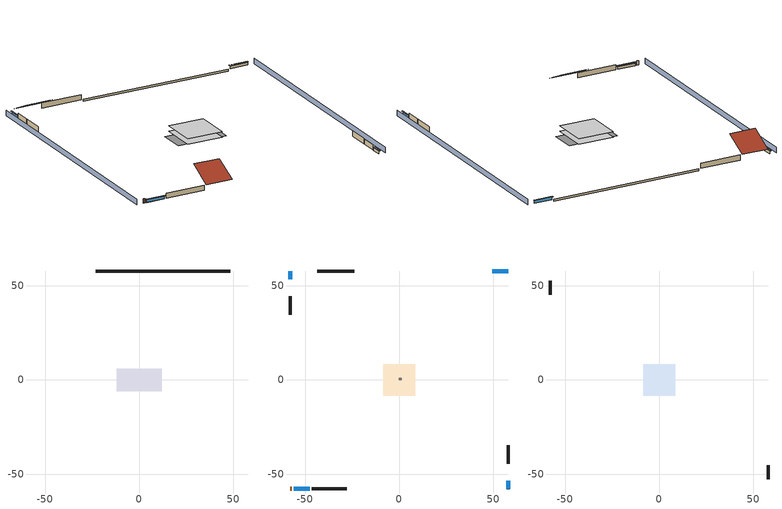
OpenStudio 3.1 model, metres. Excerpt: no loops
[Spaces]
crawlspace - unvented
 floor foundation (Surface_12 construction): -11.84,-5.99 -11.84,5.99 11.84,5.99 11.84,-5.99 z-0.91
 wall foundation (Surface_13 construction): 48.34,57.88 -22.99,57.88 z-0.91:0
living space
 floor to crawlspace - unvented (Surface_1 construction): -8.42,-8.42 -8.42,8.42 8.42,8.42 8.42,-8.42 z0
 wall outside (Surface_2 construction): -57.88,44.44 -57.88,34.66 z0:2.44
 wall outside (Surface_3 construction): -23.91,57.88 -43.42,57.88 z0:2.44
 wall outside (Surface_4 construction): 57.88,-44.44 57.88,-34.66 z0:2.44
 wall outside (Surface_5 construction): -46.49,-57.88 -27.75,-57.88 z0:2.44
 wall outside (AdiabaticWallConstruction): -57.88,57.88 -57.88,53.57 / 57.88,57.88 49.27,57.88 / 57.88,-57.88 57.88,-53.57 / -56.03,-57.88 -47.42,-57.88 z0:1.22
 wall outside (AdiabaticWallConstruction 1): -57.88,-57.88 -56.96,-57.88 z0:2.03
 window (WindowConstruction): -57.88,57.88 -57.88,53.57 z0:1.22
 window (WindowConstruction 1): 57.88,57.88 49.27,57.88 z0:1.22
 window (WindowConstruction 2): 57.88,-57.88 57.88,-53.57 z0:1.22
 window (WindowConstruction 3): -56.03,-57.88 -47.42,-57.88 z0:1.22
 door (Door): -57.88,-57.88 -56.96,-57.88 z0:2.03
central ac and furnace airloop ret air space
 floor adiabatic (AdiabaticConst): 0,0 0,1 1,1 1,0 z0
 wall adiabatic (AdiabaticConst): 0,1 0,0 1,0 1,1 0,1 z0:1
 ceiling adiabatic (AdiabaticConst): 1,0 1,1 0,1 0,0 z1
attic - vented
 floor to living space (Surface_6 construction Reversed): -8.42,-8.42 -8.42,8.42 8.42,8.42 8.42,-8.42 z2.44
 wall outside (Surface_10 construction): -57.88,52.64 -57.88,45.37 z0:2.44
 wall outside (Surface_11 construction): 57.88,-52.64 57.88,-45.37 z0:2.44
 roof outside (Surface_8 construction): -14.22,-57.88,2.44 -14.22,-46.61,8.07 -26.82,-46.61,8.07 -26.82,-57.88,2.44
 roof outside (Surface_9 construction): -56.95,57.88,2.44 -56.95,46.61,8.07 -44.35,46.61,8.07 -44.35,57.88,2.44
shading: -60.92,57.88 -60.92,-57.88 / 60.92,-57.88 60.92,57.88 z0:2.44; -57.88,53.27 -57.88,58.18 -58.49,58.18 -58.49,53.27 z1.52; 48.96,57.88 58.18,57.88 58.18,58.49 48.96,58.49 z1.52; 57.88,-53.27 57.88,-58.18 58.49,-58.18 58.49,-53.27 z1.52; -47.12,-57.88 -56.34,-57.88 -56.34,-58.49 -47.12,-58.49 z1.52
[Site]
Buffalo Niagara Intl Ap_NY_USA: Latitude {deg}=42.93; Longitude {deg}=-78.73; Time Zone {hr}=-5; Elevation {m}=215; Terrain=Suburbs
[ClimateZones]
Climate Zone Institution Name 1=Building America; Climate Zone Document Year 1=0; Climate Zone Value 1=Cold
[Site:GroundTemperature:Shallow]
4.30207, 2.29327, 2.1324, 3.08568, 6.91256, 10.7216, 14.0239, 16.1158, 16.2935, 14.5921, 11.374, 7.68183
[Site:GroundTemperature:Deep]
9.04884, 9.04884, 9.04884, 9.04884, 9.04884, 9.04884, 9.04884, 9.04884, 9.04884, 9.04884, 9.04884, 9.04884
[Site:WaterMainsTemperature]
Calculation Method=Schedule; Temperature Schedule=mains temperature schedule
[Building]
Building 1
[Material] Roughness=Rough
Name | Thickness {m} | Conductivity {W/m-K} | Density {kg/m3} | Specific Heat {J/kg-K} | Thermal Absorptance | Solar Absorptance | Visible Absorptance
asphalt or fiberglass shingles | 0.009525 | 0.162714 | 1121.4 | 1465.45 | 0.9 | 0.7 | 0.7
RoofRigidIns | 0.00224212 | 0.029427 | 32.04 | 1214.23
RoofSheathing | 0.0127 | 0.115458 | 512.64 | 1214.23
wood siding | 0.0254 | 0.102417 | 544.68 | 1172.36 | 0.9 | 0.7 | 0.7
WallStudAndCavity | 0.1397 | 0.727959 | 139.0536 | 1170.24
WallRigidIns | 0.051816 | 0.029427 | 32.04 | 1214.23
WallStudAndCavity 1 | 0.1397 | 0.239939 | 139.0536 | 1170.24
Drywall 0.5 in. | 0.0127 | 0.160291 | 801 | 837.4 | 0.9 | 0.5 | 0.1
FloorStudAndCavity | 0.0889 | 1.94183 | 50.32683 | 1063.81
CeilingStudAndCavity | 0.1397 | 0.0217473 | 65.682 | 1177.47
FoundationExtVertIns | 0.0873712 | 0.029427 | 32.04 | 1214.23
Concrete 8.0 in. | 0.2032 | 1.803125 | 2242.8 | 837.4 | 0.9
Soil 0.5 in. | 0.0127 | 1.731 | 1842.3 | 418.7
wood siding 1 | 0.0254 | 0.102417 | 544.68 | 1172.36 | 0.9 | 0.75 | 0.75
WallRigidIns 1 | 0.512978 | 0.029427 | 32.04 | 1214.23
WallStudAndCavity 2 | 0.0889 | 0.380278 | 52.3479 | 1209.89
DoorMaterial | 0.04445 | 0.0612267 | 512.64 | 1214.23
WallStudAndCavity 3 | 0.0889 | 0.391764 | 83.0341 | 1211.67
furniture material living space | 0.06096 | 0.115458 | 640.8 | 1214.23 | 0.9 | 0.6 | 0.1
[Construction]
Surface_8 construction; Surface_9 construction: asphalt or fiberglass shingles, RoofRigidIns, RoofSheathing
Surface_10 construction; Surface_11 construction: wood siding, RoofSheathing, WallStudAndCavity
Surface_2 construction; Surface_3 construction; Surface_4 construction; Surface_5 construction: wood siding, WallRigidIns, RoofSheathing, WallStudAndCavity 1, Drywall 0.5 in.
Surface_1 construction: FloorStudAndCavity
Surface_6 construction Reversed: Drywall 0.5 in., CeilingStudAndCavity
Surface_13 construction: Concrete 8.0 in.
Surface_12 construction: Soil 0.5 in.
WindowConstruction; WindowConstruction 1; WindowConstruction 2; WindowConstruction 3: WindowMaterial
AdiabaticWallConstruction; AdiabaticWallConstruction 1: wood siding 1, WallRigidIns 1, WallStudAndCavity 2, Drywall 0.5 in.
Door: DoorMaterial
PartitionWallConstruction: Drywall 0.5 in., WallStudAndCavity 3, Drywall 0.5 in.
furniture construction living space: furniture material living space
AdiabaticConst: Adiabatic
[WindowMaterial:Shade] Thermal Hemispherical Emissivity=1e-05; Thickness {m}=0.0001; Conductivity {W/m-K}=10000; Shade to Glass Distance {m}=0.001; Top Opening Multiplier=0; Bottom Opening Multiplier=0; Left-Side Opening Multiplier=0; Right-Side Opening Multiplier=0; Airflow Permeability=0
Name | Solar Transmittance | Solar Reflectance | Visible Transmittance | Visible Reflectance | Thermal Transmittance
WindowCoolingShade | 0.7 | 0.29999 | 0.7 | 0.29999 | 0.7
WindowHeatingShade | 0.85 | 0.14999 | 0.85 | 0.14999 | 0.85
[WindowMaterial:SimpleGlazingSystem]
WindowMaterial: U-Factor {W/m2-K}=1.81696; Solar Heat Gain Coefficient=0.4
[Material:NoMass]
Adiabatic: Roughness=Rough; Thermal Resistance {m2-K/W}=176.1
[External:File]
External File 1: File=schedules.csv
[ThermalZone] Use Ideal Air Loads=No
Name | Volume {m3} | Thermostat
living space | 692.064 | living space temperature setpoint
attic - vented | 356.39
crawlspace - unvented | 259.524
central ac and furnace airloop ret air zone | 1
[Sizing:Zone] Zone Cooling Design Supply Air Temperature Input Method=SupplyAirTemperature; Zone Cooling Design Supply Air Temperature {C}=14; Zone Cooling Design Supply Air Temperature Difference {deltaC}=11.11; Zone Heating Design Supply Air Temperature Input Method=SupplyAirTemperature; Zone Heating Design Supply Air Temperature {C}=40; Zone Heating Design Supply Air Temperature Difference {deltaC}=11.11; Zone Cooling Design Supply Air Humidity Ratio {kg-H2O/kg-air}=0.0085; Zone Heating Design Supply Air Humidity Ratio {kg-H2O/kg-air}=0.008; Cooling Design Air Flow Method=DesignDay; Heating Design Air Flow Method=DesignDay; Account for Dedicated Outdoor Air System=No; Dedicated Outdoor Air System Control Strategy=NeutralSupplyAir; Dedicated Outdoor Air Low Setpoint Temperature for Design {C}=autosize; Dedicated Outdoor Air High Setpoint Temperature for Design {C}=autosize
attic - vented; crawlspace - unvented; central ac and furnace airloop ret air zone
[Space]
Name | Space Type | Thermal Zone
living space | Space Type 1 | living space
attic - vented | Space Type 2 | attic - vented
crawlspace - unvented | Space Type 3 | crawlspace - unvented
central ac and furnace airloop ret air space |  | central ac and furnace airloop ret air zone
[SpaceType]
Name | Standards Space Type
Space Type 1 | living space
Space Type 2 | attic - vented
Space Type 3 | crawlspace - unvented
[ThermostatSetpoint:DualSetpoint]
living space temperature setpoint: Heating Setpoint Temperature Schedule=heating setpoint; Cooling Setpoint Temperature Schedule=cooling setpoint
[Foundation:Kiva]
Foundation Kiva 1: Wall Height Above Grade {m}=0; Wall Depth Below Slab {m}=0.2032; Custom Block Material Name 1=FoundationExtVertIns; Custom Block Depth 1 {m}=0.9144; Custom Block X Position 1 {m}=0.2032; Custom Block Z Position 1 {m}=0
[Foundation:Kiva:Settings]
Soil Conductivity {W/m-K}=1.731; Soil Density {kg/m3}=1842.3; Soil Specific Heat {J/kg-K}=418.7; Ground Solar Absorptivity=0.9; Ground Thermal Absorptivity=0.9; Ground Surface Roughness {m}=0.03; Far-Field Width {m}=40; Deep-Ground Boundary Condition=ZeroFlux; Deep-Ground Depth {m}=40; Minimum Cell Dimension {m}=0.2; Maximum Cell Growth Coefficient=3; Simulation Timestep=Hourly
[SurfaceProperty:ExposedFoundationPerimeter]
Surface_12: Exposed Perimeter Calculation Method=TotalExposedPerimeter; Total Exposed Perimeter {m}=71.3232
[EnergyManagementSystem:Sensor]
Name | Output Variable or Output Meter Index Key | Output Variable or Output Meter
cool_season | cooling season schedule | Schedule Value
water_heater_EC_adjustment_energy_consumption | water heater EC adjustment | Other Equipment NaturalGas Energy
out_pb_s |  | Site Outdoor Air Barometric Pressure
out_wt_s |  | Site Outdoor Air Humidity Ratio
site_vw_s |  | Site Wind Speed
central_ac_and_furnace_airloop_AH_MFR_s | Node 6 | System Node Mass Flow Rate
central_ac_and_furnace_airloop_AH_VFR_s | Node 6 | System Node Current Density Volume Flow Rate
central_ac_and_furnace_airloop_AH_Tout_s | Node 6 | System Node Temperature
central_ac_and_furnace_airloop_AH_Wout_s | Node 6 | System Node Humidity Ratio
central_ac_and_furnace_airloop_RA_T_s | Node 9 | System Node Temperature
central_ac_and_furnace_airloop_Ra_W_s | Node 9 | System Node Humidity Ratio
central_ac_and_furnace_airloop_0_DZ_T_s | crawlspace - unvented | Zone Air Temperature
central_ac_and_furnace_airloop_0_DZ_W_s | crawlspace - unvented | Zone Mean Air Humidity Ratio
natural_vent_avail_s | natural vent avail schedule | Schedule Value
htg_sp_s | heating setpoint | Schedule Value
clg_sp_s | cooling setpoint | Schedule Value
mech_vent_range_fan_0_sch_s | mech vent range fan 0 schedule | Schedule Value
mech_vent_bath_fan_0_sch_s | mech vent bath fan 0 schedule | Schedule Value
clothes_dryer_exhaust_0_sch_s | clothes_dryer_exhaust | Schedule Value
htg_load_liv |  | Heating:EnergyTransfer:Zone:LIVING SPACE
clg_load_liv |  | Cooling:EnergyTransfer:Zone:LIVING SPACE
htg_load_tot |  | Heating:EnergyTransfer
clg_load_tot |  | Cooling:EnergyTransfer
ss_trans_in | Surface_2_-_Window_1_left | Surface Window Transmitted Solar Radiation Energy
ss_back_out | Surface_2_-_Window_1_left | Surface Window Shortwave from Zone Back Out Window Heat Transfer Rate
ss_sw_abs | Surface_2_-_Window_1_left | Surface Window Total Glazing Layers Absorbed Shortwave Radiation Rate
ss_sol_abs | Surface_2_-_Window_1_left | Surface Window Total Glazing Layers Absorbed Solar Radiation Energy
ss_trans_out | Surface_2_-_Window_1_left | Surface Inside Face Initial Transmitted Diffuse Transmitted Out Window Solar Radiation Rate
ss_conv | Surface_2_-_Window_1_left | Surface Inside Face Convection Heat Gain Energy
ss_ig | Surface_2_-_Window_1_left | Surface Inside Face Internal Gains Radiation Heat Gain Energy
ss_surf | Surface_2_-_Window_1_left | Surface Inside Face Net Surface Thermal Radiation Heat Gain Energy
ss_trans_in_1 | Surface_3_-_Window_1_back | Surface Window Transmitted Solar Radiation Energy
ss_back_out_1 | Surface_3_-_Window_1_back | Surface Window Shortwave from Zone Back Out Window Heat Transfer Rate
ss_sw_abs_1 | Surface_3_-_Window_1_back | Surface Window Total Glazing Layers Absorbed Shortwave Radiation Rate
ss_sol_abs_1 | Surface_3_-_Window_1_back | Surface Window Total Glazing Layers Absorbed Solar Radiation Energy
ss_trans_out_1 | Surface_3_-_Window_1_back | Surface Inside Face Initial Transmitted Diffuse Transmitted Out Window Solar Radiation Rate
ss_conv_1 | Surface_3_-_Window_1_back | Surface Inside Face Convection Heat Gain Energy
ss_ig_1 | Surface_3_-_Window_1_back | Surface Inside Face Internal Gains Radiation Heat Gain Energy
ss_surf_1 | Surface_3_-_Window_1_back | Surface Inside Face Net Surface Thermal Radiation Heat Gain Energy
ss_trans_in_2 | Surface_4_-_Window_1_right | Surface Window Transmitted Solar Radiation Energy
ss_back_out_2 | Surface_4_-_Window_1_right | Surface Window Shortwave from Zone Back Out Window Heat Transfer Rate
ss_sw_abs_2 | Surface_4_-_Window_1_right | Surface Window Total Glazing Layers Absorbed Shortwave Radiation Rate
ss_sol_abs_2 | Surface_4_-_Window_1_right | Surface Window Total Glazing Layers Absorbed Solar Radiation Energy
ss_trans_out_2 | Surface_4_-_Window_1_right | Surface Inside Face Initial Transmitted Diffuse Transmitted Out Window Solar Radiation Rate
ss_conv_2 | Surface_4_-_Window_1_right | Surface Inside Face Convection Heat Gain Energy
ss_ig_2 | Surface_4_-_Window_1_right | Surface Inside Face Internal Gains Radiation Heat Gain Energy
ss_surf_2 | Surface_4_-_Window_1_right | Surface Inside Face Net Surface Thermal Radiation Heat Gain Energy
ss_sol | Surface_5_-_Door_front | Surface Inside Face Solar Radiation Heat Gain Energy
ss_lgt | Surface_5_-_Door_front | Surface Inside Face Lights Radiation Heat Gain Energy
ss_conv_3 | Surface_5_-_Door_front | Surface Inside Face Convection Heat Gain Energy
ss_ig_3 | Surface_5_-_Door_front | Surface Inside Face Internal Gains Radiation Heat Gain Energy
ss_surf_3 | Surface_5_-_Door_front | Surface Inside Face Net Surface Thermal Radiation Heat Gain Energy
ss_trans_in_3 | Surface_5_-_Window_1_front | Surface Window Transmitted Solar Radiation Energy
ss_back_out_3 | Surface_5_-_Window_1_front | Surface Window Shortwave from Zone Back Out Window Heat Transfer Rate
ss_sw_abs_3 | Surface_5_-_Window_1_front | Surface Window Total Glazing Layers Absorbed Shortwave Radiation Rate
ss_sol_abs_3 | Surface_5_-_Window_1_front | Surface Window Total Glazing Layers Absorbed Solar Radiation Energy
ss_trans_out_3 | Surface_5_-_Window_1_front | Surface Inside Face Initial Transmitted Diffuse Transmitted Out Window Solar Radiation Rate
ss_conv_4 | Surface_5_-_Window_1_front | Surface Inside Face Convection Heat Gain Energy
ss_ig_4 | Surface_5_-_Window_1_front | Surface Inside Face Internal Gains Radiation Heat Gain Energy
ss_surf_4 | Surface_5_-_Window_1_front | Surface Inside Face Net Surface Thermal Radiation Heat Gain Energy
s_conv | Surface_1 | Surface Inside Face Convection Heat Gain Energy
s_ig | Surface_1 | Surface Inside Face Internal Gains Radiation Heat Gain Energy
s_sol | Surface_1 | Surface Inside Face Solar Radiation Heat Gain Energy
s_lgt | Surface_1 | Surface Inside Face Lights Radiation Heat Gain Energy
s_surf | Surface_1 | Surface Inside Face Net Surface Thermal Radiation Heat Gain Energy
s_conv_1 | Surface_2 | Surface Inside Face Convection Heat Gain Energy
s_ig_1 | Surface_2 | Surface Inside Face Internal Gains Radiation Heat Gain Energy
s_sol_1 | Surface_2 | Surface Inside Face Solar Radiation Heat Gain Energy
s_lgt_1 | Surface_2 | Surface Inside Face Lights Radiation Heat Gain Energy
s_surf_1 | Surface_2 | Surface Inside Face Net Surface Thermal Radiation Heat Gain Energy
s_conv_2 | Surface_3 | Surface Inside Face Convection Heat Gain Energy
s_ig_2 | Surface_3 | Surface Inside Face Internal Gains Radiation Heat Gain Energy
s_sol_2 | Surface_3 | Surface Inside Face Solar Radiation Heat Gain Energy
s_lgt_2 | Surface_3 | Surface Inside Face Lights Radiation Heat Gain Energy
s_surf_2 | Surface_3 | Surface Inside Face Net Surface Thermal Radiation Heat Gain Energy
s_conv_3 | Surface_4 | Surface Inside Face Convection Heat Gain Energy
s_ig_3 | Surface_4 | Surface Inside Face Internal Gains Radiation Heat Gain Energy
s_sol_3 | Surface_4 | Surface Inside Face Solar Radiation Heat Gain Energy
s_lgt_3 | Surface_4 | Surface Inside Face Lights Radiation Heat Gain Energy
s_surf_3 | Surface_4 | Surface Inside Face Net Surface Thermal Radiation Heat Gain Energy
s_conv_4 | Surface_5 | Surface Inside Face Convection Heat Gain Energy
s_ig_4 | Surface_5 | Surface Inside Face Internal Gains Radiation Heat Gain Energy
s_sol_4 | Surface_5 | Surface Inside Face Solar Radiation Heat Gain Energy
s_lgt_4 | Surface_5 | Surface Inside Face Lights Radiation Heat Gain Energy
s_surf_4 | Surface_5 | Surface Inside Face Net Surface Thermal Radiation Heat Gain Energy
s_conv_5 | Surface_6 | Surface Inside Face Convection Heat Gain Energy
s_ig_5 | Surface_6 | Surface Inside Face Internal Gains Radiation Heat Gain Energy
s_sol_5 | Surface_6 | Surface Inside Face Solar Radiation Heat Gain Energy
s_lgt_5 | Surface_6 | Surface Inside Face Lights Radiation Heat Gain Energy
s_surf_5 | Surface_6 | Surface Inside Face Net Surface Thermal Radiation Heat Gain Energy
im_conv | furniture mass living space living | Surface Inside Face Convection Heat Gain Energy
im_ig | furniture mass living space living | Surface Inside Face Internal Gains Radiation Heat Gain Energy
im_sol | furniture mass living space living | Surface Inside Face Solar Radiation Heat Gain Energy
im_lgt | furniture mass living space living | Surface Inside Face Lights Radiation Heat Gain Energy
im_surf | furniture mass living space living | Surface Inside Face Net Surface Thermal Radiation Heat Gain Energy
im_conv_1 | living space Living Partition | Surface Inside Face Convection Heat Gain Energy
im_ig_1 | living space Living Partition | Surface Inside Face Internal Gains Radiation Heat Gain Energy
im_sol_1 | living space Living Partition | Surface Inside Face Solar Radiation Heat Gain Energy
im_lgt_1 | living space Living Partition | Surface Inside Face Lights Radiation Heat Gain Energy
im_surf_1 | living space Living Partition | Surface Inside Face Net Surface Thermal Radiation Heat Gain Energy
mv_conv | mech vent bath fan 0 | Electric Equipment Convective Heating Energy
mv_rad | mech vent bath fan 0 | Electric Equipment Radiant Heating Energy
mv_conv_1 | mech vent house fan | Electric Equipment Convective Heating Energy
mv_rad_1 | mech vent house fan | Electric Equipment Radiant Heating Energy
mv_conv_2 | mech vent house fan cfis | Electric Equipment Convective Heating Energy
mv_rad_2 | mech vent house fan cfis | Electric Equipment Radiant Heating Energy
mv_conv_3 | mech vent range fan 0 | Electric Equipment Convective Heating Energy
mv_rad_3 | mech vent range fan 0 | Electric Equipment Radiant Heating Energy
mv_conv_4 | mech vent house fan latent load equip | Other Equipment Convective Heating Energy
mv_rad_4 | mech vent house fan latent load equip | Other Equipment Radiant Heating Energy
mv_conv_5 | mech vent house fan sensible load equip | Other Equipment Convective Heating Energy
mv_rad_5 | mech vent house fan sensible load equip | Other Equipment Radiant Heating Energy
ducts_conv | central_ac_and_furnace_airloop_0_RetCondToRP equip | Other Equipment Convective Heating Energy
ducts_rad | central_ac_and_furnace_airloop_0_RetCondToRP equip | Other Equipment Radiant Heating Energy
ducts_conv_1 | central_ac_and_furnace_airloop_0_RetLatLkToRP equip | Other Equipment Convective Heating Energy
ducts_rad_1 | central_ac_and_furnace_airloop_0_RetLatLkToRP equip | Other Equipment Radiant Heating Energy
ducts_conv_2 | central_ac_and_furnace_airloop_0_RetSensLkToRP equip | Other Equipment Convective Heating Energy
ducts_rad_2 | central_ac_and_furnace_airloop_0_RetSensLkToRP equip | Other Equipment Radiant Heating Energy
ducts_conv_3 | central_ac_and_furnace_airloop_0_SupCondToLv equip | Other Equipment Convective Heating Energy
ducts_rad_3 | central_ac_and_furnace_airloop_0_SupCondToLv equip | Other Equipment Radiant Heating Energy
ducts_conv_4 | central_ac_and_furnace_airloop_0_SupLatLkToLv equip | Other Equipment Convective Heating Energy
ducts_rad_4 | central_ac_and_furnace_airloop_0_SupLatLkToLv equip | Other Equipment Radiant Heating Energy
ducts_conv_5 | central_ac_and_furnace_airloop_0_SupSensLkToLv equip | Other Equipment Convective Heating Energy
ducts_rad_5 | central_ac_and_furnace_airloop_0_SupSensLkToLv equip | Other Equipment Radiant Heating Energy
ig_ee_conv | ceiling fan | Electric Equipment Convective Heating Energy
ig_ee_rad | ceiling fan | Electric Equipment Radiant Heating Energy
ig_ee_conv_1 | clothes dryer | Electric Equipment Convective Heating Energy
ig_ee_rad_1 | clothes dryer | Electric Equipment Radiant Heating Energy
ig_ee_conv_2 | clothes washer | Electric Equipment Convective Heating Energy
ig_ee_rad_2 | clothes washer | Electric Equipment Radiant Heating Energy
ig_ee_conv_3 | cooking range | Electric Equipment Convective Heating Energy
ig_ee_rad_3 | cooking range | Electric Equipment Radiant Heating Energy
ig_ee_conv_4 | dishwasher | Electric Equipment Convective Heating Energy
ig_ee_rad_4 | dishwasher | Electric Equipment Radiant Heating Energy
ig_ee_conv_5 | fridge | Electric Equipment Convective Heating Energy
ig_ee_rad_5 | fridge | Electric Equipment Radiant Heating Energy
ig_ee_conv_6 | misc plug loads | Electric Equipment Convective Heating Energy
ig_ee_rad_6 | misc plug loads | Electric Equipment Radiant Heating Energy
ig_ee_conv_7 | misc tv | Electric Equipment Convective Heating Energy
ig_ee_rad_7 | misc tv | Electric Equipment Radiant Heating Energy
ig_ee_conv_8 | whole house fan | Electric Equipment Convective Heating Energy
ig_ee_rad_8 | whole house fan | Electric Equipment Radiant Heating Energy
ig_oe_conv | clothes dryer 1 | Other Equipment Convective Heating Energy
ig_oe_rad | clothes dryer 1 | Other Equipment Radiant Heating Energy
ig_oe_conv_1 | cooking range 1 | Other Equipment Convective Heating Energy
ig_oe_rad_1 | cooking range 1 | Other Equipment Radiant Heating Energy
ig_oe_conv_2 | water heater EC adjustment | Other Equipment Convective Heating Energy
ig_oe_rad_2 | water heater EC adjustment | Other Equipment Radiant Heating Energy
ig_oe_conv_3 | water latent | Other Equipment Convective Heating Energy
ig_oe_rad_3 | water latent | Other Equipment Radiant Heating Energy
ig_oe_conv_4 | water sensible | Other Equipment Convective Heating Energy
ig_oe_rad_4 | water sensible | Other Equipment Radiant Heating Energy
ig_lgt_conv | interior lighting | Lights Convective Heating Energy
ig_lgt_rad | interior lighting | Lights Radiant Heating Energy
ig_lgt_vis | interior lighting | Lights Visible Radiation Heating Energy
ig_ppl_conv | occupants | People Convective Heating Energy
ig_ppl_rad | occupants | People Radiant Heating Energy
[ShadingControl] Shading Type=InteriorShade; Shading Control Type=OnIfScheduleAllows; Shading Control Is Scheduled=Yes; Multiple Surface Control Type=Sequential
Name | Shading Device Material | Schedule | Sub Surface Name 1
WindowCoolingShadingControl | WindowCoolingShade | cooling season schedule | Surface_2_-_Window_1_left
WindowHeatingShadingControl | WindowHeatingShade | heating season schedule | Surface_2_-_Window_1_left
WindowCoolingShadingControl 1 | WindowCoolingShade | cooling season schedule | Surface_3_-_Window_1_back
WindowHeatingShadingControl 1 | WindowHeatingShade | heating season schedule | Surface_3_-_Window_1_back
WindowCoolingShadingControl 2 | WindowCoolingShade | cooling season schedule | Surface_4_-_Window_1_right
WindowHeatingShadingControl 2 | WindowHeatingShade | heating season schedule | Surface_4_-_Window_1_right
WindowCoolingShadingControl 3 | WindowCoolingShade | cooling season schedule | Surface_5_-_Window_1_front
WindowHeatingShadingControl 3 | WindowHeatingShade | heating season schedule | Surface_5_-_Window_1_front
[InternalMass:Definition] Design Level Calculation Method=SurfaceArea; Surface Area {m2}=283.819
Name | Construction
living space Living Partition | PartitionWallConstruction
furniture mass living space living | furniture construction living space
[InternalMass] Space or SpaceType=living space; Multiplier=1
Name | Internal Mass Definition
living space Living Partition | living space Living Partition
furniture mass living space living | furniture mass living space living
[People:Definition]
occupants: Number of People Calculation Method=People; Number of People {people}=3; Fraction Radiant=0.314171; Sensible Heat Fraction=0.56303; Carbon Dioxide Generation Rate {m3/s-W}=0; Enable ASHRAE 55 Comfort Warnings=No; Mean Radiant Temperature Calculation Type=ZoneAveraged
[People]
occupants: People Definition=occupants; Space or SpaceType=living space; Number of People Schedule=occupants; Activity Level Schedule=occupants activity schedule; Multiplier=1
[EnergyManagementSystem:Program]
central_ac_and_furnace_supply_fan_disaggregate_program: Set central_ac_and_furnace_supply_fan_clg = 0; If central_ac_and_furnace_clg_coil_s > 0; Set central_ac_and_furnace_supply_fan_clg = central_ac_and_furnace_supply_fan_s; EndIf
central_ac_and_furnace_supply_fan_disaggregate_program_1: Set central_ac_and_furnace_supply_fan_primary_htg = 0; If central_ac_and_furnace_htg_coil_s > 0; Set central_ac_and_furnace_supply_fan_primary_htg = central_ac_and_furnace_supply_fan_s_1; EndIf
water_heater_EC_adj: Set wh_e_cons = water_heater_energy + water_heater_on_cycle_parasitic + water_heater_off_cycle_parasitic; Set water_heater_ec_adj_act = 0.0 * wh_e_cons
central_ac_and_furnace_airloop_0_duct_program: Set central_ac_and_furnace_airloop_AH_MFR = central_ac_and_furnace_airloop_AH_MFR_s; Set central_ac_and_furnace_airloop_Fan_RTF = central_ac_and_furnace_airloop_Fan_RTF_s; Set central_ac_and_furnace_airloop_AH_VFR = central_ac_and_furnace_airloop_AH_VFR_s; Set central_ac_and_furnace_airloop_AH_Tout = central_ac_and_furnace_airloop_AH_Tout_s; Set central_ac_and_furnace_airloop_AH_Wout = central_ac_and_furnace_airloop_AH_Wout_s; Set central_ac_and_furnace_airloop_RA_T = central_ac_and_furnace_airloop_RA_T_s; Set central_ac_and_furnace_airloop_Ra_W = central_ac_and_furnace_airloop_Ra_W_s; Set central_ac_and_furnace_airloop_0_DZ_T = central_ac_and_furnace_airloop_0_DZ_T_s; Set central_ac_and_furnace_airloop_0_DZ_W = central_ac_and_furnace_airloop_0_DZ_W_s; Run central_ac_and_furnace_airloop_0_duct_subroutine; Set central_ac_and_furnace_airloop_0_SupSensLkToLv_equip_act = central_ac_and_furnace_airloop_0_SupSensLkToLv; Set central_ac_and_furnace_airloop_0_SupLatLkToLv_equip_act = central_ac_and_furnace_airloop_0_SupLatLkToLv; Set central_ac_and_furnace_airloop_0_SupCondToLv_equip_act = central_ac_and_furnace_airloop_0_SupCondToLv; Set central_ac_and_furnace_airloop_0_RetSensLkToRP_equip_act = central_ac_and_furnace_airloop_0_RetSensLkToRP; Set central_ac_and_furnace_airloop_0_RetLatLkToRP_equip_act = central_ac_and_furnace_airloop_0_RetLatLkToRP; Set central_ac_and_furnace_airloop_0_RetCondToRP_equip_act = central_ac_and_furnace_airloop_0_RetCondToRP; Set central_ac_and_furnace_airloop_0_RetCondToDZ_equip_act = central_ac_and_furnace_airloop_0_RetCondToDZ; Set central_ac_and_furnace_airloop_0_SupCondToDZ_equip_act = central_ac_and_furnace_airloop_0_SupCondToDZ; Set central_ac_and_furnace_airloop_0_SupSensLkToDZ_equip_act = central_ac_and_furnace_airloop_0_SupSensLkToDZ; Set central_ac_and_furnace_airloop_0_SupLatLkToDZ_equip_act = central_ac_and_furnace_airloop_0_SupLatLkToDZ; Set central_ac_and_furnace_airloop_0_ZoneMixDZToLv_mix_act = central_ac_and_furnace_airloop_0_ZoneMixDZToLv; Set central_ac_and_furnace_airloop_0_ZoneMixLvToDZ_mix_act = central_ac_and_furnace_airloop_0_ZoneMixLvToDZ
natural_vent_program: Set Tin = airflow_tin_s; Set Tout = airflow_tt_s; Set Wout = out_wt_s; Set Pbar = out_pb_s; Set Phiout = (@RhFnTdbWPb Tout Wout Pbar); Set MaxHR = 0.0115; Set MaxRH = 0.7; Set Tnvsp = (htg_sp_s + clg_sp_s) / 2; Set NVavail = natural_vent_avail_s; Set ClgSsnAvail = cool_season; If (Wout < MaxHR) && (Phiout < MaxRH) && (Tin > Tout) && (Tin > Tnvsp) && (ClgSsnAvail > 0); Set WHF_Flow = 0; Set Adj = (Tin-Tnvsp)/(Tin-Tout); Set Adj = (@Min Adj 1); Set Adj = (@Max Adj 0); If (WHF_Flow > 0); Set natural_vent_flow_act = 0; Set whole_house_fan_flow_act = WHF_Flow*Adj; Set whole_house_fan_mix_act = WHF_Flow*Adj; Set WHF_W = 0; Set whole_house_fan_act = WHF_W*Adj; ElseIf (NVavail > 0); Set NVArea = 12660.640485120002; Set Cs = 8.963020389461627e-05; Set Cw = 6.158219665777789e-05; Set Tdiff = Tin-Tout; Set dT = (@Abs Tdiff); Set Vwind = site_vw_s; Set SGNV = NVArea*Adj*((((Cs*dT)+(Cw*(Vwind^2)))^0.5)/1000); Set MaxNV = 3.844798503936001; Set natural_vent_flow_act = (@Min SGNV MaxNV); Set whole_house_fan_flow_act = 0; Set whole_house_fan_mix_act = 0; Set whole_house_fan_act = 0; EndIf; Else; Set natural_vent_flow_act = 0; Set whole_house_fan_flow_act = 0; Set whole_house_fan_mix_act = 0; Set whole_house_fan_act = 0; EndIf
infil_program: Set p_m = 0.14; Set p_s = 0.22; Set s_m = 270; Set s_s = 370; Set z_m = 9.99744; Set z_s = 2.4384; Set f_t = (((s_m/z_m)^p_m)*((z_s/s_s)^p_s)); Set Tdiff = airflow_tin_s-airflow_tt_s; Set dT = @Abs Tdiff; Set c = 0.045; Set Cs = 0.0848; Set Cw = 0.1487; Set n = 0.65; Set sft = (f_t*0.7000000000000001); Set temp1 = ((c*Cw)*((sft*site_vw_s)^(2*n)))^2; Set Qinf = (((c*Cs*(dT^n))^2)+temp1)^0.5; Set Qinf = (@Max Qinf 0); Set mech_vent_house_fan_sensible_load_equip_act = 0.0; Set mech_vent_house_fan_latent_load_equip_act = 0.0; Set OASupInPb = out_pb_s; Set OASupInTemp = airflow_tt_s; Set OASupInW = out_wt_s; Set OASupRho = (@RhoAirFnPbTdbW OASupInPb OASupInTemp OASupInW); Set OASupCp = (@CpAirFnW OASupInW); Set OASupInEnth = (@HFnTdbW OASupInTemp OASupInW); Set ZoneTemp = airflow_tin_s; Set ZoneW = airflow_win_s; Set ZoneCp = (@CpAirFnW ZoneW); Set ZoneAirEnth = (@HFnTdbW ZoneTemp ZoneW); Set mech_vent_house_fan_cfis_act = 0.0; Set QWHV_cfis_oa = 0.0; Set Qrange = 0; Set Qrange = Qrange + 0.0472 * mech_vent_range_fan_0_sch_s; Set Qbath = 0; Set Qbath = Qbath + 0.0472 * mech_vent_bath_fan_0_sch_s; Set Qdryer = 0; Set Qdryer = Qdryer + 0.0472 * clothes_dryer_exhaust_0_sch_s; Set QWHV_sup = 0.0; Set QWHV_exh = 0.0; Set QWHV_bal_erv_hrv = 0.0519; Set Qexhaust = Qrange + Qbath + Qdryer + QWHV_exh + QWHV_bal_erv_hrv; Set Qsupply = QWHV_sup + QWHV_bal_erv_hrv + QWHV_cfis_oa; Set Qfan = (@Max Qexhaust Qsupply); If Qfan > 0; Set Qavg = ((Qexhaust + Qsupply) / 2.0); If ((@Abs (Qexhaust - Qavg)) / Qavg) <= 0.1; Set phi = 1; Else; Set phi = (Qinf / (Qinf + Qfan)); EndIf; Set Qinf_adj = phi * Qinf; Else; Set Qinf_adj = Qinf; EndIf; Set infil_flow_act = Qinf_adj; Set Qload = Qfan; Set Qload = Qload - 0.0; Set Effectiveness_Sens = 0.0; Set Effectiveness_Lat = 0.0; Set Fan_MFR = Qload * OASupRho; Set Effectiveness_Sens = Effectiveness_Sens + 0.0519 / Qload * 0.7346085286942471; Set Effectiveness_Lat = Effectiveness_Lat + 0.0519 / Qload * 0.40559391097618486; Set ERVCpMin = (@Min OASupCp ZoneCp); Set ERVSupOutTemp = OASupInTemp + ERVCpMin/OASupCp * Effectiveness_Sens * (ZoneTemp - OASupInTemp); Set ERVSupOutW = OASupInW + ERVCpMin/OASupCp * Effectiveness_Lat * (ZoneW - OASupInW); Set ERVSupOutEnth = (@HFnTdbW ERVSupOutTemp ERVSupOutW); Set ERVSensHeatTrans = Fan_MFR * OASupCp * (ERVSupOutTemp - OASupInTemp); Set ERVTotalHeatTrans = Fan_MFR * (ERVSupOutEnth - OASupInEnth); Set ERVLatHeatTrans = ERVTotalHeatTrans - ERVSensHeatTrans; Set FanTotalToLv = Fan_MFR * (ERVSupOutEnth - ZoneAirEnth); Set FanSensToLv = Fan_MFR * ZoneCp * (ERVSupOutTemp - ZoneTemp); Set FanLatToLv = FanTotalToLv - FanSensToLv; Set mech_vent_house_fan_sensible_load_equip_act = mech_vent_house_fan_sensible_load_equip_act + FanSensToLv; Set mech_vent_house_fan_latent_load_equip_act = mech_vent_house_fan_latent_load_equip_act + FanLatToLv
component_loads_program: Set hr_walls = 0; Set hr_walls = hr_walls + s_conv_1 + s_ig_1 + s_sol_1 + s_lgt_1 + s_surf_1; Set hr_walls = hr_walls + s_conv_2 + s_ig_2 + s_sol_2 + s_lgt_2 + s_surf_2; Set hr_walls = hr_walls + s_conv_3 + s_ig_3 + s_sol_3 + s_lgt_3 + s_surf_3; Set hr_walls = hr_walls + s_conv_4 + s_ig_4 + s_sol_4 + s_lgt_4 + s_surf_4; Set hr_rim_joists = 0; Set hr_foundation_walls = 0; Set hr_floors = 0; Set hr_floors = hr_floors + s_conv + s_ig + s_sol + s_lgt + s_surf; Set hr_slabs = 0; Set hr_ceilings = 0; Set hr_ceilings = hr_ceilings + s_conv_5 + s_ig_5 + s_sol_5 + s_lgt_5 + s_surf_5; Set hr_roofs = 0; Set hr_windows = 0; Set hr_windows = hr_windows - ss_trans_in + ss_back_out * ZoneTimestep * 3600 + ss_sw_abs * ZoneTimestep * 3600 - ss_sol_abs + ss_trans_out * ZoneTimestep * 3600 + ss_conv + ss_ig + ss_surf; Set hr_windows = hr_windows - ss_trans_in_1 + ss_back_out_1 * ZoneTimestep * 3600 + ss_sw_abs_1 * ZoneTimestep * 3600 - ss_sol_abs_1 + ss_trans_out_1 * ZoneTimestep * 3600 + ss_conv_1 + ss_ig_1 + ss_surf_1; Set hr_windows = hr_windows - ss_trans_in_2 + ss_back_out_2 * ZoneTimestep * 3600 + ss_sw_abs_2 * ZoneTimestep * 3600 - ss_sol_abs_2 + ss_trans_out_2 * ZoneTimestep * 3600 + ss_conv_2 + ss_ig_2 + ss_surf_2; Set hr_windows = hr_windows - ss_trans_in_3 + ss_back_out_3 * ZoneTimestep * 3600 + ss_sw_abs_3 * ZoneTimestep * 3600 - ss_sol_abs_3 + ss_trans_out_3 * ZoneTimestep * 3600 + ss_conv_4 + ss_ig_4 + ss_surf_4; Set hr_doors = 0; Set hr_doors = hr_doors + ss_sol + ss_lgt + ss_conv_3 + ss_ig_3 + ss_surf_3; Set hr_skylights = 0; Set hr_internal_mass = 0; Set hr_internal_mass = hr_internal_mass + im_conv + im_ig + im_sol + im_lgt + im_surf; Set hr_internal_mass = hr_internal_mass + im_conv_1 + im_ig_1 + im_sol_1 + im_lgt_1 + im_surf_1; Set hr_intgains = 0; Set hr_intgains = hr_intgains - ig_ee_conv - ig_ee_rad; Set hr_intgains = hr_intgains - ig_ee_conv_1 - ig_ee_rad_1; Set hr_intgains = hr_intgains - ig_ee_conv_2 - ig_ee_rad_2; Set hr_intgains = hr_intgains - ig_ee_conv_3 - ig_ee_rad_3; Set hr_intgains = hr_intgains - ig_ee_conv_4 - ig_ee_rad_4; Set hr_intgains = hr_intgains - ig_ee_conv_5 - ig_ee_rad_5; Set hr_intgains = hr_intgains - ig_ee_conv_6 - ig_ee_rad_6; Set hr_intgains = hr_intgains - ig_ee_conv_7 - ig_ee_rad_7; Set hr_intgains = hr_intgains - ig_ee_conv_8 - ig_ee_rad_8; Set hr_intgains = hr_intgains - ig_oe_conv - ig_oe_rad; Set hr_intgains = hr_intgains - ig_oe_conv_1 - ig_oe_rad_1; Set hr_intgains = hr_intgains - ig_oe_conv_2 - ig_oe_rad_2; Set hr_intgains = hr_intgains - ig_oe_conv_3 - ig_oe_rad_3; Set hr_intgains = hr_intgains - ig_oe_conv_4 - ig_oe_rad_4; Set hr_intgains = hr_intgains - ig_lgt_conv - ig_lgt_rad - ig_lgt_vis; Set hr_intgains = hr_intgains - ig_ppl_conv - ig_ppl_rad; Set hr_intgains = hr_intgains + dhw_loss * (0.64*(1-dhw_rtf) + 1.0*dhw_rtf); Set hr_airflow_rate = infil_flow_act + natural_vent_flow_act + whole_house_fan_flow_act; If hr_airflow_rate > 0; Set hr_infil = (airflow_loss - airflow_gain) * infil_flow_act / hr_airflow_rate; Set hr_natvent = (airflow_loss - airflow_gain) * natural_vent_flow_act / hr_airflow_rate; Set hr_whf = (airflow_loss - airflow_gain) * whole_house_fan_flow_act / hr_airflow_rate; Else; Set hr_infil = 0; Set hr_natvent = 0; Set hr_whf = 0; Set hr_mechvent = 0; EndIf; Set hr_mechvent = 0; Set hr_mechvent = hr_mechvent - mv_conv; Set hr_mechvent = hr_mechvent - mv_rad; Set hr_mechvent = hr_mechvent - mv_conv_1; Set hr_mechvent = hr_mechvent - mv_rad_1; Set hr_mechvent = hr_mechvent - mv_conv_2; Set hr_mechvent = hr_mechvent - mv_rad_2; Set hr_mechvent = hr_mechvent - mv_conv_3; Set hr_mechvent = hr_mechvent - mv_rad_3; Set hr_mechvent = hr_mechvent - mv_conv_4; Set hr_mechvent = hr_mechvent - mv_rad_4; Set hr_mechvent = hr_mechvent - mv_conv_5; Set hr_mechvent = hr_mechvent - mv_rad_5; Set hr_ducts = 0; Set hr_ducts = hr_ducts - ducts_conv - ducts_rad; Set hr_ducts = hr_ducts - ducts_conv_1 - ducts_rad_1; Set hr_ducts = hr_ducts - ducts_conv_2 - ducts_rad_2; Set hr_ducts = hr_ducts - ducts_conv_3 - ducts_rad_3; Set hr_ducts = hr_ducts - ducts_conv_4 - ducts_rad_4; Set hr_ducts = hr_ducts - ducts_conv_5 - ducts_rad_5; Set hr_ducts = hr_ducts + (duct_mix_loss - duct_mix_gain); Set htg_mode = 0; Set clg_mode = 0; If (htg_load_liv > 0); Set htg_mode = 1; ElseIf (clg_load_liv > 0); Set clg_mode = 1; ElseIf (cool_season > 0); Set clg_mode = 1; Else; Set htg_mode = 1; EndIf; Set loads_htg_walls = hr_walls * htg_mode; Set loads_htg_rim_joists = hr_rim_joists * htg_mode; Set loads_htg_foundation_walls = hr_foundation_walls * htg_mode; Set loads_htg_floors = hr_floors * htg_mode; Set loads_htg_slabs = hr_slabs * htg_mode; Set loads_htg_ceilings = hr_ceilings * htg_mode; Set loads_htg_roofs = hr_roofs * htg_mode; Set loads_htg_windows = hr_windows * htg_mode; Set loads_htg_doors = hr_doors * htg_mode; Set loads_htg_skylights = hr_skylights * htg_mode; Set loads_htg_internal_mass = hr_internal_mass * htg_mode; Set loads_htg_intgains = hr_intgains * htg_mode; Set loads_htg_infil = hr_infil * htg_mode; Set loads_htg_mechvent = hr_mechvent * htg_mode; Set loads_htg_natvent = hr_natvent * htg_mode; Set loads_htg_whf = hr_whf * htg_mode; Set loads_htg_ducts = hr_ducts * htg_mode; Set loads_clg_walls = -hr_walls * clg_mode; Set loads_clg_rim_joists = -hr_rim_joists * clg_mode; Set loads_clg_foundation_walls = -hr_foundation_walls * clg_mode; Set loads_clg_floors = -hr_floors * clg_mode; Set loads_clg_slabs = -hr_slabs * clg_mode; Set loads_clg_ceilings = -hr_ceilings * clg_mode; Set loads_clg_roofs = -hr_roofs * clg_mode; Set loads_clg_windows = -hr_windows * clg_mode; Set loads_clg_doors = -hr_doors * clg_mode; Set loads_clg_skylights = -hr_skylights * clg_mode; Set loads_clg_internal_mass = -hr_internal_mass * clg_mode; Set loads_clg_intgains = -hr_intgains * clg_mode; Set loads_clg_infil = -hr_infil * clg_mode; Set loads_clg_mechvent = -hr_mechvent * clg_mode; Set loads_clg_natvent = -hr_natvent * clg_mode; Set loads_clg_whf = -hr_whf * clg_mode; Set loads_clg_ducts = -hr_ducts * clg_mode; Set loads_htg_tot = 0; Set loads_clg_tot = 0; If htg_load_liv > 0; Set loads_htg_tot = htg_load_tot - clg_load_tot; ElseIf clg_load_liv > 0; Set loads_clg_tot = clg_load_tot - htg_load_tot; EndIf
[EnergyManagementSystem:ProgramCallingManager]
central ac and furnace supply fan disaggregate program calling manager: EndOfSystemTimestepBeforeHVACReporting; central_ac_and_furnace_supply_fan_disaggregate_program
central ac and furnace supply fan disaggregate program calling manager 1: EndOfSystemTimestepBeforeHVACReporting; central_ac_and_furnace_supply_fan_disaggregate_program_1
water heater EC_adj ProgramManager: EndOfSystemTimestepBeforeHVACReporting; water_heater_EC_adj
central_ac_and_furnace_airloop_0_duct_program calling manager: EndOfSystemTimestepAfterHVACReporting; central_ac_and_furnace_airloop_0_duct_program
natural_vent_program calling manager: BeginTimestepBeforePredictor; natural_vent_program
infil_program calling manager: BeginTimestepBeforePredictor; infil_program
component_loads_program calling manager: EndOfZoneTimestepAfterZoneReporting; component_loads_program
[EnergyManagementSystem:OutputVariable] Type of Data in Variable=Summed; Update Frequency=SystemTimestep; Units=J
Name | EMS Variable | EMS Program or Subroutine
central ac and furnace supply fan clg disaggregate | central_ac_and_furnace_supply_fan_clg | central_ac_and_furnace_supply_fan_disaggregate_program
central ac and furnace supply fan htg primary disaggregate | central_ac_and_furnace_supply_fan_primary_htg | central_ac_and_furnace_supply_fan_disaggregate_program_1
water heater EC adjustment outvar | water_heater_EC_adjustment_energy_consumption | water_heater_EC_adj
[ElectricEquipment:Definition] Design Level Calculation Method=EquipmentLevel
Name | Design Level {W} | Fraction Latent | Fraction Radiant | Fraction Lost
ceiling fan | 50.1854 | 0 | 0.558 | 0
clothes washer | 10706.4 | 0.03 | 0.162 | 0.7
clothes dryer | 395.957 | 0.0164787 | 0.0801128 | 0.85
dishwasher | 14387.4 | 0.3 | 0.18 | 0.4
fridge | 63.3899 | 0 | 0.6 | 0
cooking range | 475.131 | 0.161847 | 0.382892 | 0.2
misc tv | 270.753 | 0 | 0.6 | 0
misc plug loads | 575.064 | 0.045 | 0.513 | 0.1
whole house fan | 0 | 0 | 0 | 1
mech vent range fan 0; mech vent bath fan 0 | 30 | 0 | 0 | 1
mech vent house fan | 30 | 0 | 0 | 0.5
mech vent house fan cfis | 0 | 0 | 0 | 0
[ElectricEquipment] Space or SpaceType=living space
Name | Electric Equipment Definition | Schedule
ceiling fan | ceiling fan | ceiling_fan
clothes washer | clothes washer | clothes_washer_power
clothes dryer | clothes dryer | clothes_dryer
dishwasher | dishwasher | dishwasher_power
fridge | fridge | refrigerator
cooking range | cooking range | cooking_range
misc tv | misc tv | plug_loads_tv
misc plug loads | misc plug loads | plug_loads_other
whole house fan | whole house fan | Always On Discrete
mech vent range fan 0 | mech vent range fan 0 | mech vent range fan 0 schedule
mech vent bath fan 0 | mech vent bath fan 0 | mech vent bath fan 0 schedule
mech vent house fan | mech vent house fan | Always On Discrete
mech vent house fan cfis | mech vent house fan cfis | Always On Discrete
[OtherEquipment:Definition] Design Level Calculation Method=EquipmentLevel
Name | Design Level {W} | Fraction Latent | Fraction Radiant | Fraction Lost
water heater EC adjustment | 0.01 | 0 | 0 | 1
clothes dryer 2 | 5260.35 | 0.0164787 | 0.0801128 | 0.85
cooking range 2 | 13924.7 | 0.161847 | 0.382892 | 0.2
water sensible | -1710.04 | 0 | 0.6 | 0
water latent | 1735.13 | 1 | 0 | 0
central_ac_and_furnace_airloop_0_SupSensLkToLv equip; central_ac_and_furnace_airloop_0_SupCondToLv equip; central_ac_and_furnace_airloop_0_RetCondToRP equip; central_ac_and_furnace_airloop_0_RetSensLkToRP equip; central_ac_and_furnace_airloop_0_SupCondToDZ equip; central_ac_and_furnace_airloop_0_RetCondToDZ equip; central_ac_and_furnace_airloop_0_SupSensLkToDZ equip; mech vent house fan sensible load equip | 0 | 0 | 0 | 0
central_ac_and_furnace_airloop_0_SupLatLkToLv equip; central_ac_and_furnace_airloop_0_RetLatLkToRP equip; central_ac_and_furnace_airloop_0_SupLatLkToDZ equip; mech vent house fan latent load equip | 0 | 1 | 0 | 0
[OtherEquipment]
Name | Other Equipment Definition | Space or SpaceType | Schedule | Fuel Type
water heater EC adjustment | water heater EC adjustment | living space | Always On Discrete | NaturalGas
clothes dryer 1 | clothes dryer 2 | living space | clothes_dryer | NaturalGas
cooking range 1 | cooking range 2 | living space | cooking_range | NaturalGas
water sensible | water sensible | living space | fixtures | None
water latent | water latent | living space | fixtures | None
central_ac_and_furnace_airloop_0_SupSensLkToLv equip | central_ac_and_furnace_airloop_0_SupSensLkToLv equip | living space | Always On Discrete | None
central_ac_and_furnace_airloop_0_SupLatLkToLv equip | central_ac_and_furnace_airloop_0_SupLatLkToLv equip | living space | Always On Discrete | None
central_ac_and_furnace_airloop_0_SupCondToLv equip | central_ac_and_furnace_airloop_0_SupCondToLv equip | living space | Always On Discrete | None
central_ac_and_furnace_airloop_0_RetCondToRP equip | central_ac_and_furnace_airloop_0_RetCondToRP equip | central ac and furnace airloop ret air space | Always On Discrete | None
central_ac_and_furnace_airloop_0_RetSensLkToRP equip | central_ac_and_furnace_airloop_0_RetSensLkToRP equip | central ac and furnace airloop ret air space | Always On Discrete | None
central_ac_and_furnace_airloop_0_RetLatLkToRP equip | central_ac_and_furnace_airloop_0_RetLatLkToRP equip | central ac and furnace airloop ret air space | Always On Discrete | None
central_ac_and_furnace_airloop_0_SupCondToDZ equip | central_ac_and_furnace_airloop_0_SupCondToDZ equip | crawlspace - unvented | Always On Discrete | None
central_ac_and_furnace_airloop_0_RetCondToDZ equip | central_ac_and_furnace_airloop_0_RetCondToDZ equip | crawlspace - unvented | Always On Discrete | None
central_ac_and_furnace_airloop_0_SupSensLkToDZ equip | central_ac_and_furnace_airloop_0_SupSensLkToDZ equip | crawlspace - unvented | Always On Discrete | None
central_ac_and_furnace_airloop_0_SupLatLkToDZ equip | central_ac_and_furnace_airloop_0_SupLatLkToDZ equip | crawlspace - unvented | Always On Discrete | None
mech vent house fan sensible load equip | mech vent house fan sensible load equip | living space | Always On Discrete | None
mech vent house fan latent load equip | mech vent house fan latent load equip | living space | Always On Discrete | None
[WaterUse:Equipment:Definition] Target Temperature Schedule=WH Setpoint Temp
Name | Peak Flow Rate {m3/s}
clothes washer | 9.43871e-06
dishwasher | 5.03993e-05
[Lights:Definition]
interior lighting: Design Level Calculation Method=LightingLevel; Lighting Level {W}=714.086; Fraction Radiant=0.6; Fraction Visible=0.2; Return Air Fraction=0
[Lights]
interior lighting: Lights Definition=interior lighting; Space or SpaceType=living space; Schedule=lighting_interior; Fraction Replaceable=1
[Exterior:Lights:Definition]
exterior lighting: Design Level {W}=25.7513
[Exterior:Lights]
exterior lighting: Exterior Lights Definition=exterior lighting; Schedule=lighting_exterior
[ZoneMixing] Schedule=Always On Continuous; Design Flow Rate Calculation Method=Flow/Zone; Design Flow Rate {m3/s}=0
Name | Zone | Source Zone
central_ac_and_furnace_airloop_0_ZoneMixDZToLv mix | living space | crawlspace - unvented
central_ac_and_furnace_airloop_0_ZoneMixLvToDZ mix | crawlspace - unvented | living space
whole house fan mix | attic - vented | living space
[SpaceInfiltration:DesignFlowRate] Space or SpaceType=living space; Schedule=Always On Discrete; Design Flow Rate Calculation Method=Flow/Space; Design Flow Rate {m3/s}=0
natural vent flow; whole house fan flow; infil flow
[SpaceInfiltration:EffectiveLeakageArea]
infil|attic - vented: Space or SpaceType=attic - vented; Schedule=Always On Discrete; Effective Air Leakage Area {cm2}=9460.63; Stack Coefficient=0.000560954; Wind Coefficient=4.44647e-05
[Schedule:Ruleset]
Name | Default Day Schedule
heating setpoint | Schedule Day 3
cooling setpoint | Schedule Day 4
cooling season schedule | Schedule Day 5
heating season schedule | Schedule Day 6
mech vent range fan 0 schedule | Schedule Day 11
mech vent bath fan 0 schedule | Schedule Day 12
[Schedule:Day]
Schedule Day 3; Schedule Day 4; Schedule Day 5; cooling season schedule allday1; cooling season schedule allday10; Schedule Day 6; heating season schedule allday6; Schedule Day 11; Schedule Day 12: 24, 0, 0
heating setpoint allday1: 24, 0, 21.6667
cooling setpoint allday1; cooling setpoint allday9: 24, 0, 24.4444
cooling setpoint allday6: 24, 0, 24.7222
cooling season schedule allday6; heating season schedule allday1; heating season schedule allday10: 24, 0, 1
mech vent range fan 0 schedule allday1: 18, 0, 0, 19, 0, 1, 24, 0, 0
mech vent bath fan 0 schedule allday1: 7, 0, 0, 8, 0, 1, 24, 0, 0
[Schedule:Rule] Apply Sunday=Yes; Apply Monday=Yes; Apply Tuesday=Yes; Apply Wednesday=Yes; Apply Thursday=Yes; Apply Friday=Yes; Apply Saturday=Yes; Date Specification Type=DateRange; Start Day=1
Name | Schedule Ruleset | Rule Order | Day Schedule | Start Month | End Month | End Day
heating setpoint allday ruleset1 | heating setpoint | 0 | heating setpoint allday1 | 1 | 12 | 31
cooling setpoint allday ruleset1 | cooling setpoint | 2 | cooling setpoint allday1 | 1 | 5 | 31
cooling setpoint allday ruleset6 | cooling setpoint | 1 | cooling setpoint allday6 | 6 | 8 | 31
cooling setpoint allday ruleset9 | cooling setpoint | 0 | cooling setpoint allday9 | 9 | 12 | 31
cooling season schedule allday ruleset1 | cooling season schedule | 2 | cooling season schedule allday1 | 1 | 5 | 31
cooling season schedule allday ruleset6 | cooling season schedule | 1 | cooling season schedule allday6 | 6 | 9 | 30
cooling season schedule allday ruleset10 | cooling season schedule | 0 | cooling season schedule allday10 | 10 | 12 | 31
heating season schedule allday ruleset1 | heating season schedule | 2 | heating season schedule allday1 | 1 | 5 | 31
heating season schedule allday ruleset6 | heating season schedule | 1 | heating season schedule allday6 | 6 | 9 | 30
heating season schedule allday ruleset10 | heating season schedule | 0 | heating season schedule allday10 | 10 | 12 | 31
mech vent range fan 0 schedule allday ruleset1 | mech vent range fan 0 schedule | 0 | mech vent range fan 0 schedule allday1 | 1 | 12 | 31
mech vent bath fan 0 schedule allday ruleset1 | mech vent bath fan 0 schedule | 0 | mech vent bath fan 0 schedule allday1 | 1 | 12 | 31
[Schedule:File] External File=External File 1; Rows to Skip at Top=1; Number of Hours of Data=8760; Minutes per Item=60
Name | Column Number
occupants | 1
ceiling_fan | 20
clothes_washer_power | 13
clothes_dryer | 14
dishwasher_power | 11
refrigerator | 7
cooking_range | 6
fixtures | 19
dishwasher | 10
plug_loads_tv | 22
plug_loads_other | 21
lighting_interior | 2
lighting_exterior | 3
[Schedule:Constant]
Name | Value
occupants activity schedule | 117.228
Always On Discrete; Always On Continuous | 1
WH Setpoint Temp | 52.6667
[Schedule:FixedInterval]
mains temperature schedule: Interval Length {minutes}=1440; Start Month=1; Start Day=2; Value 1=8.20444; Value 2=8.13556; Value 3=8.06778; Value 4=8.00111; Value 5=7.93611; Value 6=7.87222; Value 7=7.80944; Value 8=7.74833; Value 9=7.68889; Value 10=7.63056; Value 11=7.57333; Value 12=7.51778; Value 13=7.46333; Value 14=7.41111; Value 15=7.35944; Value 16=7.31; Value 17=7.26167; Value 18=7.215; Value 19=7.17; Value 20=7.12611; Value 21=7.08389; Value 22=7.04389; Value 23=7.00444; Value 24=6.96722; Value 25=6.93167; Value 26=6.89778; Value 27=6.865; Value 28=6.83444; Value 29=6.805; Value 30=6.77722; Value 31=6.75167; Value 32=6.72722; Value 33=6.70444; Value 34=6.68389; Value 35=6.66444; Value 36=6.64722; Value 37=6.63111; Value 38=6.61722; Value 39=6.605; Value 40=6.59389; Value 41=6.585; Value 42=6.57778; Value 43=6.57222; Value 44=6.56889; Value 45=6.56667; Value 46=6.56611; Value 47=6.56778; Value 48=6.57056; Value 49=6.57556; Value 50=6.58167; Value 51=6.59; Value 52=6.6; Value 53=6.61167; Value 54=6.625; Value 55=6.64; Value 56=6.65722; Value 57=6.67556; Value 58=6.69556; Value 59=6.71722; Value 60=6.74111; Value 61=6.76611; Value 62=6.79333; Value 63=6.82167; Value 64=6.85167; Value 65=6.88333; Value 66=6.91722; Value 67=6.95222; Value 68=6.98889; Value 69=7.02667; Value 70=7.06667; Value 71=7.10833; Value 72=7.15111; Value 73=7.19556; Value 74=7.24167; Value 75=7.28944; Value 76=7.33833; Value 77=7.38889; Value 78=7.44111; Value 79=7.49444; Value 80=7.54944; Value 81=7.60611; Value 82=7.66389; Value 83=7.72278; Value 84=7.78333; Value 85=7.84556; Value 86=7.90889; Value 87=7.97333; Value 88=8.03944; Value 89=8.10667; Value 90=8.175; Value 91=8.245; Value 92=8.31556; Value 93=8.38778; Value 94=8.46111; Value 95=8.53556; Value 96=8.61167; Value 97=8.68833; Value 98=8.76611; Value 99=8.845; Value 100=8.925; Value 101=9.00611; Value 102=9.08778; Value 103=9.17111; Value 104=9.255; Value 105=9.33944; Value 106=9.42556; Value 107=9.51222; Value 108=9.59944; Value 109=9.68778; Value 110=9.77667; Value 111=9.86667; Value 112=9.95722; Value 113=10.0489; Value 114=10.1406; Value 115=10.2333; Value 116=10.3267; Value 117=10.4206; Value 118=10.515; Value 119=10.61; Value 120=10.7056; Value 121=10.8017; Value 122=10.8983; Value 123=10.9956; Value 124=11.0928; Value 125=11.1906; Value 126=11.2889; Value 127=11.3872; Value 128=11.4861; Value 129=11.585; Value 130=11.6844; Value 131=11.7839; Value 132=11.8833; Value 133=11.9833; Value 134=12.0828; Value 135=12.1828; Value 136=12.2833; Value 137=12.3833; Value 138=12.4833; Value 139=12.5833; Value 140=12.6833; Value 141=12.7833; Value 142=12.8828; Value 143=12.9828; Value 144=13.0822; Value 145=13.1811; Value 146=13.2806; Value 147=13.3789; Value 148=13.4778; Value 149=13.5756; Value 150=13.6733; Value 151=13.7711; Value 152=13.8678; Value 153=13.9644; Value 154=14.0606; Value 155=14.1561; Value 156=14.2511; Value 157=14.3456; Value 158=14.4394; Value 159=14.5328; Value 160=14.6256; Value 161=14.7178; Value 162=14.8089; Value 163=14.8994; Value 164=14.9894; Value 165=15.0783; Value 166=15.1667; Value 167=15.2539; Value 168=15.3406; Value 169=15.4267; Value 170=15.5111; Value 171=15.595; Value 172=15.6783; Value 173=15.76; Value 174=15.8411; Value 175=15.9211; Value 176=16; Value 177=16.0778; Value 178=16.1544; Value 179=16.23; Value 180=16.3044; Value 181=16.3778; Value 182=16.45; Value 183=16.5211; Value 184=16.5906; Value 185=16.6589; Value 186=16.7261; Value 187=16.7922; Value 188=16.8567; Value 189=16.92; Value 190=16.9822; Value 191=17.0428; Value 192=17.1017; Value 193=17.1594; Value 194=17.2161; Value 195=17.2711; Value 196=17.3244; Value 197=17.3761; Value 198=17.4267; Value 199=17.4761; Value 200=17.5233; Value 201=17.5694; Value 202=17.6139; Value 203=17.6572; Value 204=17.6983; Value 205=17.7383; Value 206=17.7767; Value 207=17.8128; Value 208=17.8478; Value 209=17.8817; Value 210=17.9133; Value 211=17.9433; Value 212=17.9717; Value 213=17.9989; Value 214=18.0239; Value 215=18.0472; Value 216=18.0689; Value 217=18.0894; Value 218=18.1078; Value 219=18.1244; Value 220=18.1394; Value 221=18.1528; Value 222=18.1644; Value 223=18.1744; Value 224=18.1828; Value 225=18.1889; Value 226=18.1939; Value 227=18.1967; Value 228=18.1983; Value 229=18.1978; Value 230=18.1956; Value 231=18.1917; Value 232=18.1861; Value 233=18.1789; Value 234=18.17; Value 235=18.1594; Value 236=18.1467; Value 237=18.1328; Value 238=18.1167; Value 239=18.0994; Value 240=18.08; Value 241=18.0594; Value 242=18.0367; Value 243=18.0122; Value 244=17.9867; Value 245=17.9589; Value 246=17.9294; Value 247=17.8989; Value 248=17.8661; Value 249=17.8322; Value 250=17.7961; Value 251=17.7589; Value 252=17.72; Value 253=17.6794; Value 254=17.6372; Value 255=17.5933; Value 256=17.5483; Value 257=17.5017; Value 258=17.4533; Value 259=17.4039; Value 260=17.3522; Value 261=17.2994; Value 262=17.2456; Value 263=17.19; Value 264=17.1328; Value 265=17.0744; Value 266=17.0144; Value 267=16.9533; Value 268=16.8911; Value 269=16.8272; Value 270=16.7617; Value 271=16.695; Value 272=16.6272; Value 273=16.5583; Value 274=16.4883; Value 275=16.4167; Value 276=16.3439; Value 277=16.27; Value 278=16.195; Value 279=16.1189; Value 280=16.0417; Value 281=15.9633; Value 282=15.8839; Value 283=15.8033; Value 284=15.7222; Value 285=15.6394; Value 286=15.5561; Value 287=15.4722; Value 288=15.3867; Value 289=15.3006; Value 290=15.2133; Value 291=15.1256; Value 292=15.0372; Value 293=14.9478; Value 294=14.8572; Value 295=14.7667; Value 296=14.675; Value 297=14.5828; Value 298=14.4894; Value 299=14.3961; Value 300=14.3017; Value 301=14.2072; Value 302=14.1117; Value 303=14.0161; Value 304=13.9194; Value 305=13.8228; Value 306=13.7256; Value 307=13.6283; Value 308=13.53; Value 309=13.4317; Value 310=13.3333; Value 311=13.2344; Value 312=13.1356; Value 313=13.0361; Value 314=12.9367; Value 315=12.8367; Value 316=12.7367; Value 317=12.6367; Value 318=12.5367; Value 319=12.4367; Value 320=12.3367; Value 321=12.2367; Value 322=12.1367; Value 323=12.0367; Value 324=11.9367; Value 325=11.8372; Value 326=11.7378; Value 327=11.6383; Value 328=11.5389; Value 329=11.44; Value 330=11.3417; Value 331=11.2433; Value 332=11.145; Value 333=11.0478; Value 334=10.9506; Value 335=10.8533; Value 336=10.7572; Value 337=10.6611; Value 338=10.5661; Value 339=10.4711; Value 340=10.3772; Value 341=10.2833; Value 342=10.19; Value 343=10.0978; Value 344=10.0061; Value 345=9.915; Value 346=9.825; Value 347=9.73556; Value 348=9.64667; Value 349=9.55889; Value 350=9.47167; Value 351=9.38556; Value 352=9.3; Value 353=9.21556; Value 354=9.13222; Value 355=9.04944; Value 356=8.96833; Value 357=8.88778; Value 358=8.80833; Value 359=8.73; Value 360=8.65222; Value 361=8.57611; Value 362=8.50111; Value 363=8.42722; Value 364=8.35444; Value 365=8.28278
